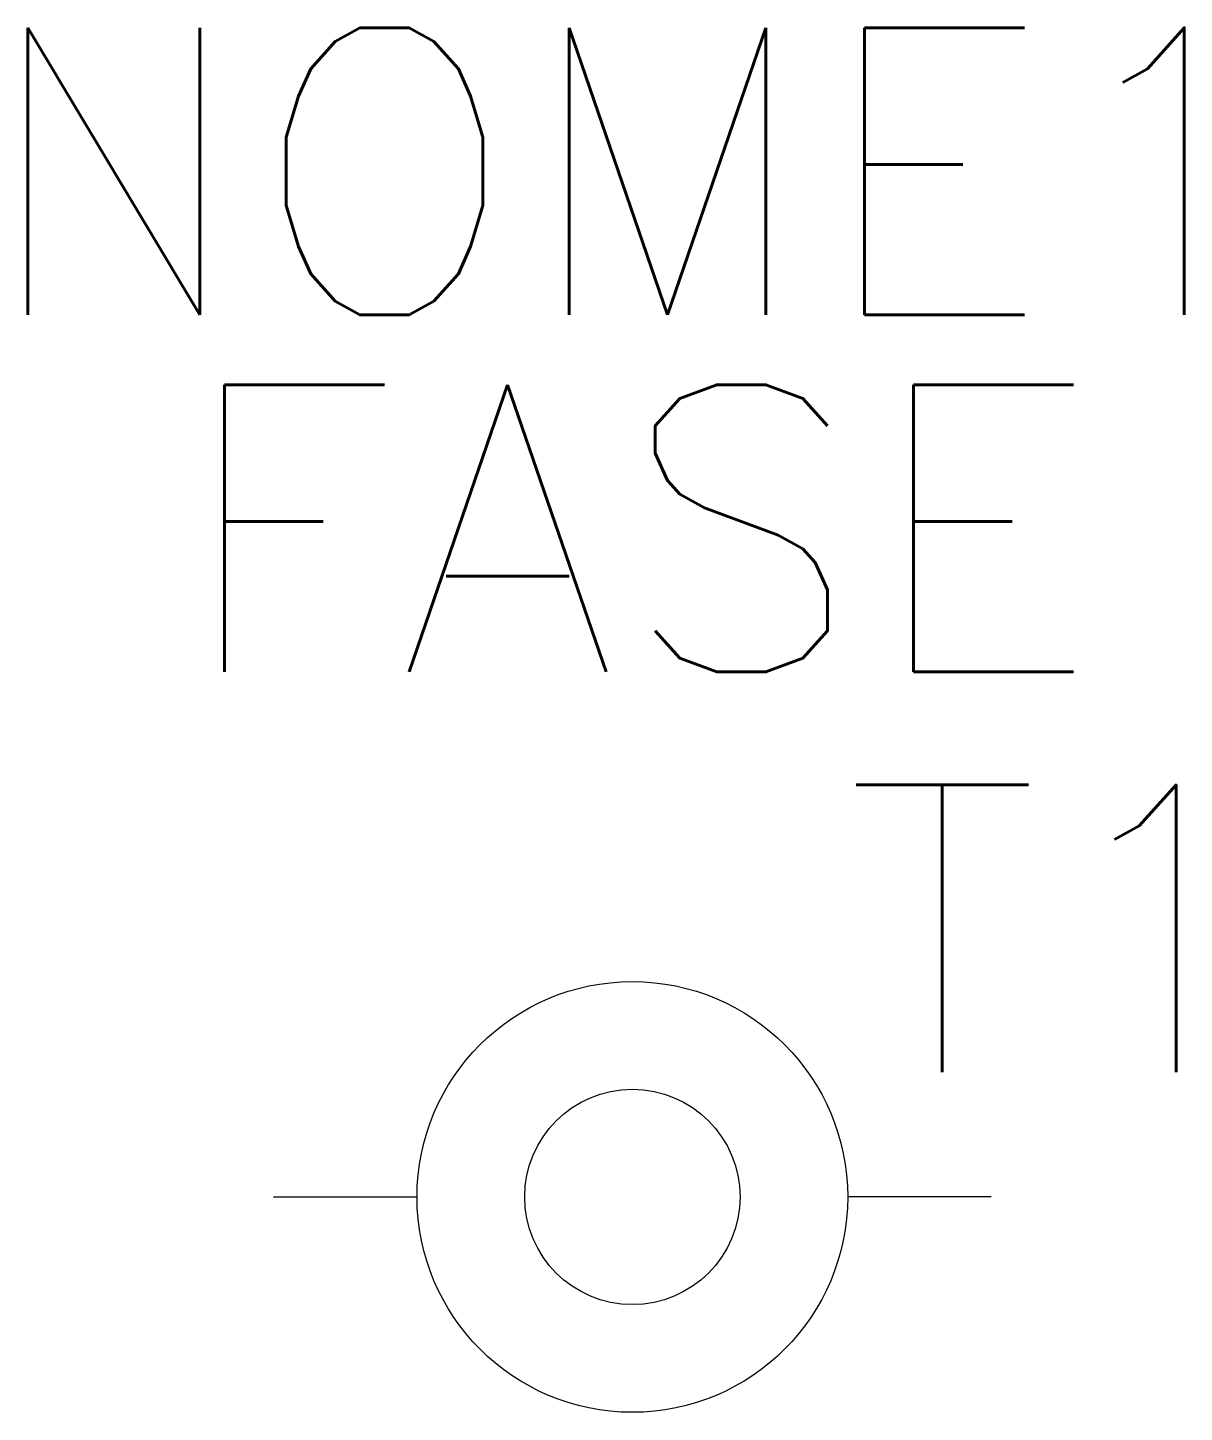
# Model space of a CAD drawing. Extents: x 285.79 to 293.85, y 188.5 to 198.14.
import ezdxf
from ezdxf.enums import TextEntityAlignment as Align

# ---------------------------------------------------------------- set-up
doc = ezdxf.new("R2010")
doc.units = 0
doc.header["$MEASUREMENT"] = 0
doc.layers.get('0').update_dxf_attribs({"linetype": 'CONTINUOUS'})
doc.styles.add('ROMANS', font='romans')

msp = doc.modelspace()

# ---------------------------------------------------------------- linework, layer by layer
at = {"color": 7}
for p, q in [((287.5, 190), (288.5, 190)), ((292.5, 190), (291.5, 190))]:
    msp.add_line(p, q, dxfattribs=at)
for radius in [1.5, 0.75]:
    msp.add_circle((290, 190), radius, dxfattribs=at)

# ---------------------------------------------------------------- texts
at = {"color": 7, "lineweight": -3, "style": 'ROMANS'}
for tag, p in [('NOME1', (290.0308, 195.5437)), ('FASE', (290.0308, 193.0567)), ('T1', (293.016, 190.2699))]:
    msp.add_attdef(tag, text='', height=2, dxfattribs=at).set_placement(p, align=Align.BOTTOM_CENTER)

doc.saveas('drawing.dxf')
